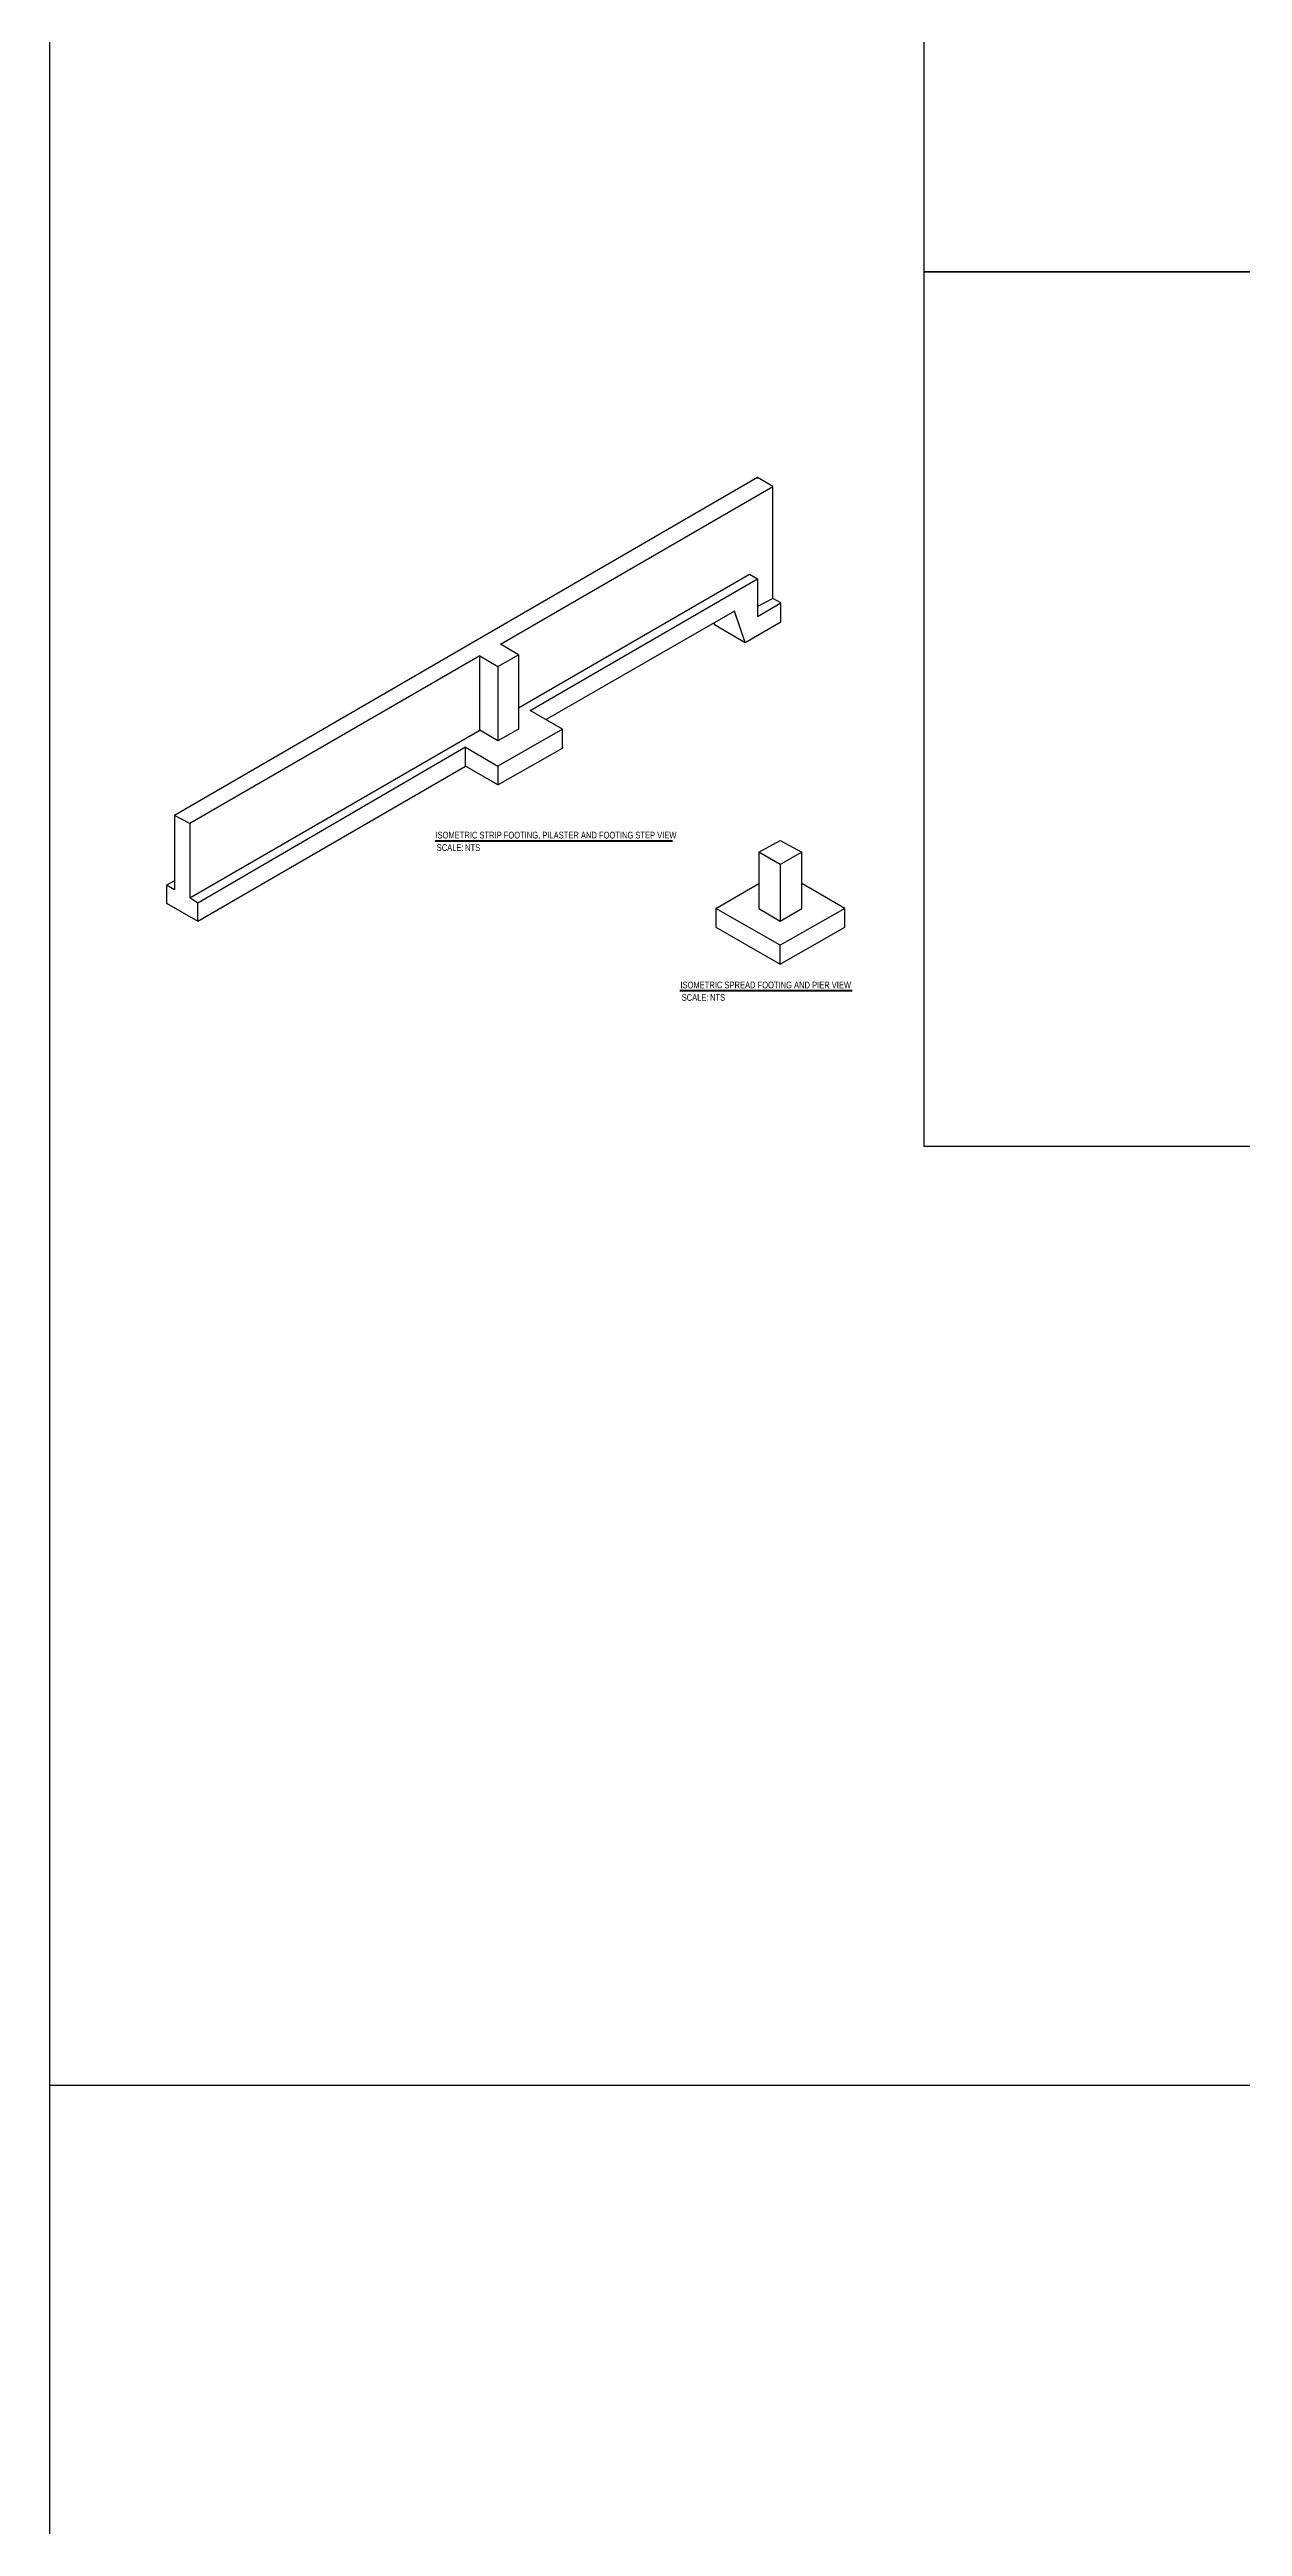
# Model space of a CAD drawing. Header units: millimetres. Extents: x -31954 to 493870, y 99509 to 604061.
# Drawn here: x 388457 to 394642, y 433019 to 445863 of the extents above; entities that cross this region are included whole.
import ezdxf

# ---------------------------------------------------------------- set-up
doc = ezdxf.new("R2010")
doc.units = ezdxf.units.MM
doc.header["$LTSCALE"] = 10
doc.layers.add('S-ANNOTATIONS', color=1, linetype='Continuous', lineweight=9)
doc.styles.add('010 Title Text', font='arial.ttf', dxfattribs={"width": 0.8, "height": 35})

msp = doc.modelspace()

# ---------------------------------------------------------------- linework, layer by layer
at = {"flags": 128}
for points in [[(390888.4, 442449.7), (392086.5, 443142.2), (392128.3, 443118.7), (392128.3, 442923.6), (392249.2, 442993.4), (392207.5, 443016.6), (392207.5, 443597.5), (392128.3, 443643.9), (389105.1, 441892), (389105.1, 441506.2), (389063.3, 441529.7)], [(390688.8, 442719.1), (389184, 441850.2), (389184, 441464.5), (390688.8, 442333.6), (390688.8, 442719.1), (390781.6, 442663.4), (390888.4, 442723.7), (390795.5, 442779.7), (392207.5, 443597.5)], [(392128.3, 443643.9), (392128.3, 443639.3)], [(391116, 442338.3), (390948.9, 442435.7), (392128.3, 443118.7)], [(392207.5, 443016.6), (392128.3, 442974.9)], [(391900.9, 442891.1), (391905.5, 442881.8), (392063.3, 442789), (392007.6, 442951.6), (391032.5, 442389.3)], [(392063.3, 442789), (392249.2, 442895.7), (392249.2, 442993.4)], [(390781.6, 442663.4), (390781.6, 442277.7), (390688.8, 442333.6)], [(390888.4, 442723.7), (390888.4, 442338.3), (390781.6, 442277.7)], [(389226, 441343.8), (390614.5, 442147.7), (390614.5, 442245.2), (389226, 441436.6)], [(391116, 442245.2), (391116, 442240.5), (391116, 442338.3), (390781.6, 442147.7), (390781.6, 442050), (390614.5, 442147.7)], [(390614.5, 442245.2), (390781.6, 442147.7)], [(390781.6, 442050), (391116, 442240.5)], [(389184, 441850.2), (389105.1, 441892)], [(392245.5, 441636.4), (392134.2, 441701.4), (392245.5, 441762), (392357.2, 441701.4)], [(392134.2, 441701.4), (392134.2, 441408.8), (392245.5, 441343.8)], [(389105.1, 441552.9), (389063.3, 441529.7), (389063.3, 441436.6), (389063.3, 441432)], [(391911.4, 441316), (391911.4, 441311.3), (392245.5, 441120.8), (392245.5, 441218.2), (391911.4, 441408.8), (392134.2, 441539)], [(392580, 441408.8), (392357.2, 441539)], [(389063.3, 441436.6), (389226, 441343.8), (389226, 441436.6), (389184, 441464.5)], [(391911.4, 441408.8), (391911.4, 441311.3)], [(392580, 441311.3), (392580, 441408.8), (392245.5, 441218.2)], [(392245.5, 441120.8), (392580, 441311.3), (392580, 441316)]]:
    msp.add_lwpolyline(points, dxfattribs=at)
msp.add_lwpolyline([(392357.2, 441701.4), (392245.5, 441636.4), (392245.5, 441343.8), (392357.2, 441408.8)], close=True, dxfattribs=at)
at = {"layer": 'Defpoints'}
msp.add_line((411618.7, 435305.8), (388457.1, 435305.8), dxfattribs=at)
msp.add_lwpolyline([(388457.1, 457195.6), (388457.1, 413416.1), (411618.7, 413416.1), (411618.7, 457195.6)], dxfattribs=at)
for points in [[(392989.9, 444709.7), (401632.2, 444709.7), (401632.2, 449243.1), (392989.9, 449243.1)], [(392989.9, 440176.4), (401632.2, 440176.4), (401632.2, 444709.7), (392989.9, 444709.7)]]:
    msp.add_lwpolyline(points, close=True, dxfattribs=at)
at = {"layer": 'S-ANNOTATIONS'}
for p, q in [((390455.6, 441761.7), (391687.3, 441761.7)), ((390455.6, 441756.9), (391687.3, 441756.9)), ((391725.7, 440984.7), (392618.2, 440984.7)), ((391725.7, 440979.9), (392618.2, 440979.9))]:
    msp.add_line(p, q, dxfattribs=at)

# ---------------------------------------------------------------- texts
at = {"layer": 'S-ANNOTATIONS', "style": '010 Title Text', "width": 0.8}
for s, p in [('ISOMETRIC STRIP FOOTING, PILASTER AND FOOTING STEP VIEW', (390458, 441771.9)), ('SCALE:', (390464.4, 441707.3)), ('ISOMETRIC SPREAD FOOTING AND PIER VIEW', (391728.2, 440994.9)), ('SCALE:', (391734.5, 440930.2))]:
    msp.add_text(s, height=35, dxfattribs=at).set_placement(p)
for p in [(390611.5, 441707.3), (391881.6, 440930.2)]:
    msp.add_attdef('NTS', p, '', height=35, dxfattribs=at)

doc.saveas('drawing.dxf')
